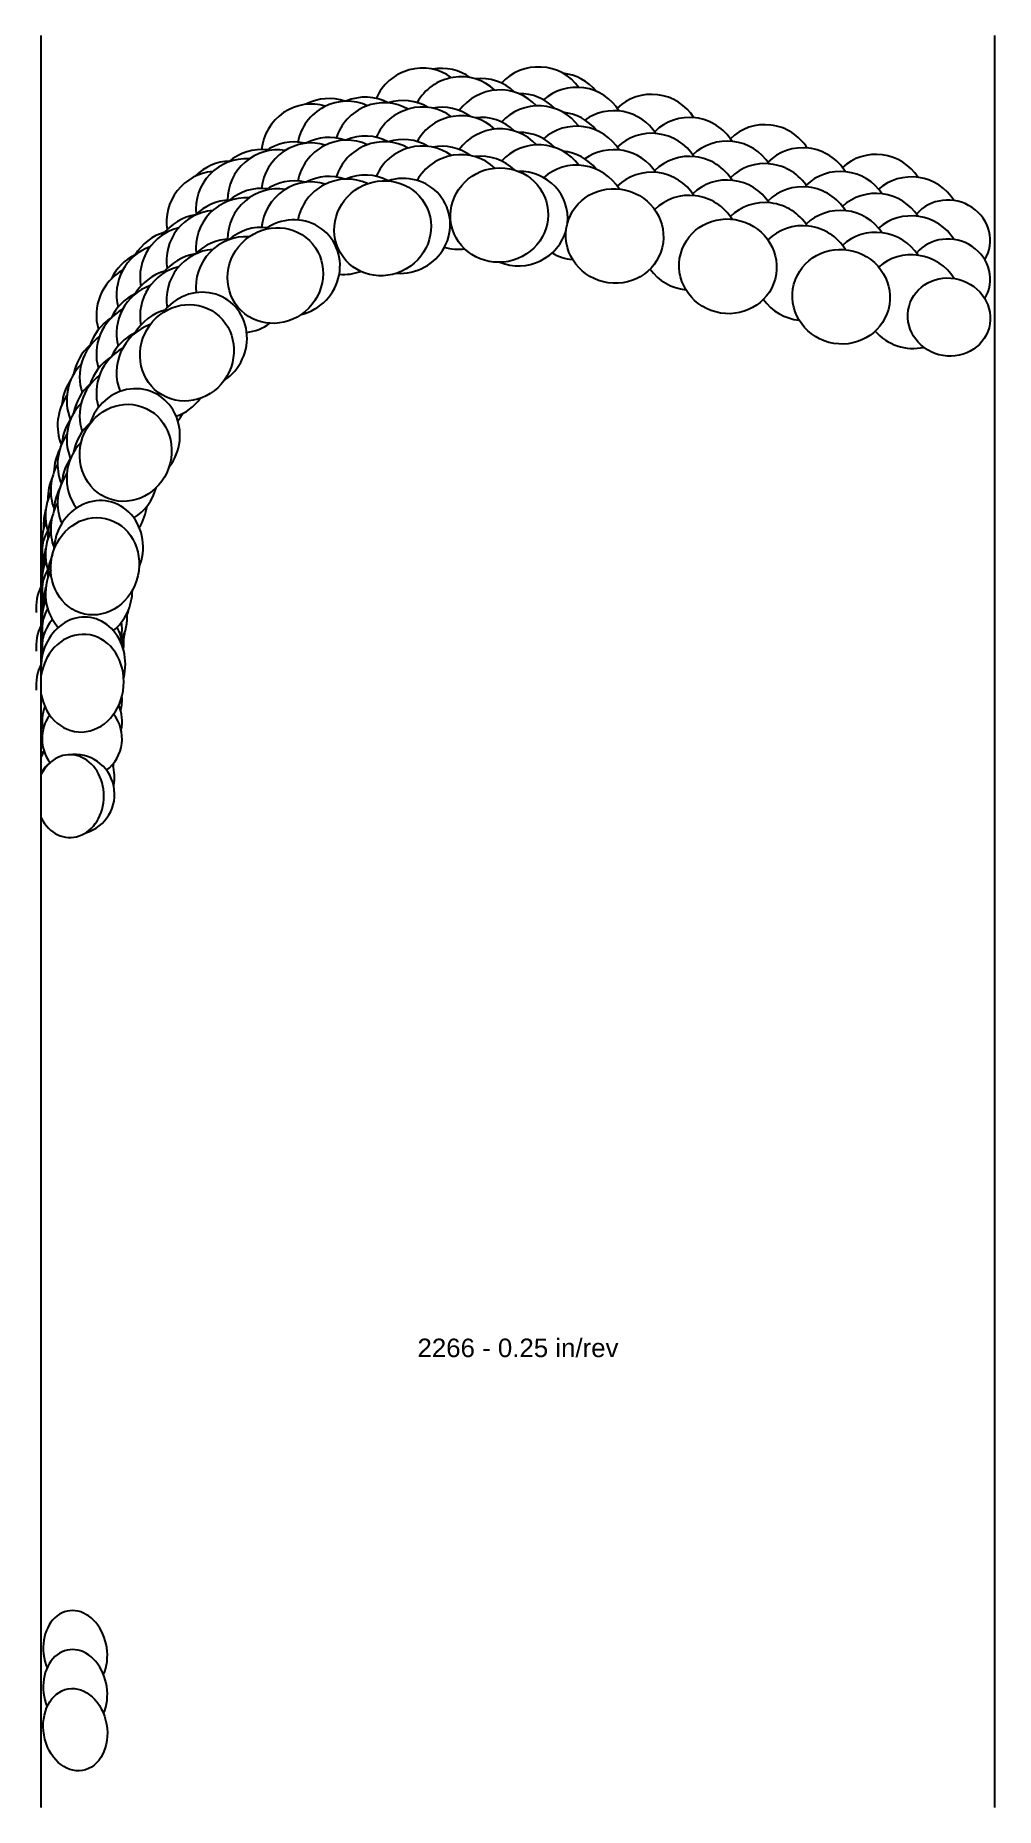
# Model space of a CAD drawing. Header units: inches. Extents: x -6.2 to 0, y -10.3 to 1.1.
import ezdxf
from ezdxf.enums import TextEntityAlignment as Align

# ---------------------------------------------------------------- set-up
doc = ezdxf.new("R2010")
doc.units = ezdxf.units.IN
doc.header["$MEASUREMENT"] = 0
for name, color, linetype, true_color in [('Blade_1', 30, 'Continuous', 0xff7f00), ('Blade_2', 7, 'Continuous', 0xcccc00), ('Blade_3', 7, 'Continuous', 0x00cc00), ('Blade_4', 7, 'Continuous', 0x00cccc), ('Blade_5', 7, 'Continuous', 0x0066cc), ('Blade_6', 190, 'Continuous', 0x7f00ff)]:
    doc.layers.add(name, color=color, linetype=linetype, true_color=true_color)
doc.layers.add('Gage_Line', color=7, linetype='Continuous')
doc.styles.get("Standard").update_dxf_attribs({"font": 'arial.ttf'})

msp = doc.modelspace()

# ---------------------------------------------------------------- linework, layer by layer
at = {"layer": 'Blade_1'}
for centre, major_axis, ratio, start_param, end_param in [((-3.18271, 0.419203), (0.307971, 0.061236), 0.964649285, 6.802101215, 8.622704155), ((-3.931612, 0.334597), (0.271546, 0.157666), 0.961977925, 6.790060456, 8.619679653), ((-2.441807, 0.284803), (0.304988, -0.074686), 0.965910678, 7.078396536, 8.739223993), ((-3.18271, 0.169203), (0.307971, 0.061236), 0.964649285, 6.802101215, 8.622704155), ((-4.621114, 0.030783), (0.218787, 0.22523), 0.953996074, 6.868373871, 8.654197496), ((-3.931612, 0.084597), (0.271546, 0.157666), 0.961977925, 6.790060456, 8.619679653), ((-2.441807, 0.034803), (0.304988, -0.074686), 0.965910678, 7.078396536, 8.739223993), ((-1.714405, 0.089999), (0.303301, -0.081269), 0.965925835, 7.100130821, 8.908243028), ((-1.714405, -0.160001), (0.303301, -0.081269), 0.965925835, 7.100130821, 8.908243028), ((-0.987103, -0.104902), (0.303301, -0.081269), 0.965925835, 7.10995827, 8.90824029), ((-4.621114, -0.219217), (0.218787, 0.22523), 0.953996074, 6.868373871, 8.654197496), ((-0.294301, -0.235702), (0.256936, -0.068846), 0.939692639, 6.00841813, 9.007977643), ((-0.987103, -0.354902), (0.303301, -0.081269), 0.965925835, 7.10995827, 8.90824029), ((-5.188516, -0.464789), (0.158962, 0.27079), 0.945790719, 7.012414136, 8.597455564), ((-0.294301, -0.485702), (0.256936, -0.068846), 0.939692639, 6.00841813, 9.007977643), ((-5.188516, -0.714789), (0.158962, 0.27079), 0.945790719, 7.012414136, 8.597455564), ((-5.582217, -1.107031), (0.104863, 0.295973), 0.932597637, 7.248628247, 8.549536909), ((-5.582217, -1.357031), (0.104863, 0.295973), 0.932597637, 7.248628247, 8.549536909), ((-5.779517, -1.835196), (0.067764, 0.306601), 0.899757896, 7.528634971, 8.486659112), ((-5.779517, -2.085196), (0.067764, 0.306601), 0.899757896, 7.528634971, 8.486659112), ((-5.862118, -2.585898), (0.028824, 0.312674), 0.852423964, 7.666262169, 7.764368161), ((-5.862118, -2.585898), (0.028824, 0.312674), 0.852423964, 8.159046243, 8.22300881), ((-5.862118, -2.835898), (0.028824, 0.312674), 0.852423964, 7.666262169, 7.764368161), ((-5.862118, -3.085898), (0.028824, 0.312674), 0.852423964, 1.875860936, 7.764368161), ((-5.862118, -2.835898), (0.028824, 0.312674), 0.852423964, 4.679526173, 4.956414967), ((-5.862118, -2.835898), (0.028824, 0.312674), 0.852423964, 8.159046243, 8.22300881), ((-5.862018, -3.191788), (0, 0.257), 1, 4.439337636, 4.79867225), ((-5.862018, -3.441788), (0, 0.257), 1, 7.226481316, 8.498650414), ((-5.862018, -3.441788), (0, 0.257), 1, 3.799864273, 5.374021416), ((-5.939818, -3.811005), (0, 0.266), 0.819152094, 2.12585404, 7.298924475), ((-5.910218, -3.799528), (0, 0.257), 1, 3.426493858, 6.425888624), ((-5.910218, -3.799528), (0, 0.257), 1, 0.658271619, 0.989456698), ((-5.910218, -3.549528), (0, 0.257), 1, 4.440376969, 4.52342022), ((-5.905518, -9.303819), (-0.04619, 0.261959), 0.76604451, 3.991315693, 8.122579709), ((-5.905518, -9.553819), (-0.04619, 0.261959), 0.76604451, 3.991315693, 8.122579709)]:
    msp.add_ellipse(centre, major_axis=major_axis, ratio=ratio, start_param=start_param, end_param=end_param, dxfattribs=at)
for centre, major_axis, ratio in [((-3.18271, -0.080797), (0.307971, 0.061236), 0.964649285), ((-3.931612, -0.165403), (0.271546, 0.157666), 0.961977925), ((-2.441807, -0.215197), (0.304988, -0.074686), 0.965910678), ((-1.714405, -0.410001), (0.303301, -0.081269), 0.965925835), ((-4.621114, -0.469217), (0.218787, 0.22523), 0.953996074), ((-0.987103, -0.604902), (0.303301, -0.081269), 0.965925835), ((-0.294301, -0.735702), (0.256936, -0.068846), 0.939692639), ((-5.188516, -0.964789), (0.158962, 0.27079), 0.945790719), ((-5.582217, -1.607031), (0.104863, 0.295973), 0.932597637), ((-5.779517, -2.335196), (0.067764, 0.306601), 0.899757896), ((-5.905518, -9.803819), (-0.04619, 0.261959), 0.76604451)]:
    msp.add_ellipse(centre, major_axis=major_axis, ratio=ratio, dxfattribs=at)
at = {"layer": 'Blade_2'}
for centre, major_axis, ratio, start_param, end_param in [((-3.056909, 0.396264), (0.311846, 0.036713), 0.96497908, 6.9086654, 7.746256031), ((-3.809111, 0.349526), (0.279464, 0.143163), 0.962490068, 6.82138763, 7.684105579), ((-4.513114, 0.080809), (0.224025, 0.22002), 0.959200726, 6.819713036, 7.697675349), ((-3.809111, 0.099526), (0.279464, 0.143163), 0.962490068, 6.82138763, 7.684105579), ((-3.056909, 0.146264), (0.311846, 0.036713), 0.96497908, 6.9086654, 7.746256031), ((-4.513114, -0.169191), (0.224025, 0.22002), 0.959200726, 6.819713036, 7.697675349), ((-3.809111, -0.150474), (0.279464, 0.143163), 0.962490068, 4.149563889, 7.684105579), ((-3.056909, -0.103736), (0.311846, 0.036713), 0.96497908, 6.066431553, 7.746256031), ((-5.104715, -0.385446), (0.170151, 0.263903), 0.946305093, 6.974216005, 7.782391127), ((-4.513114, -0.419191), (0.224025, 0.22002), 0.959200726, 4.151796015, 7.697675349), ((-3.056909, -0.103736), (0.311846, 0.036713), 0.96497908, 4.200088111, 5.910892967), ((-5.104715, -0.635446), (0.170151, 0.263903), 0.946305093, 6.974216005, 7.782391127), ((-5.104715, -0.885446), (0.170151, 0.263903), 0.946305093, 4.273488138, 7.782391127), ((-5.530317, -1.007053), (0.109489, 0.294293), 0.938407609, 7.172118085, 7.918160358), ((-5.530317, -1.257053), (0.109489, 0.294293), 0.938407609, 7.172118085, 7.918160358), ((-5.530317, -1.507053), (0.109489, 0.294293), 0.938407609, 4.383604404, 7.918160358), ((-5.756417, -1.726285), (0.073564, 0.305261), 0.906770306, 7.58938112, 8.082745231), ((-5.756417, -1.976285), (0.073564, 0.305261), 0.906770306, 7.58938112, 8.082745231), ((-5.756417, -2.226285), (0.073564, 0.305261), 0.906770306, 4.541112231, 8.082745231), ((-5.756417, -1.976285), (0.073564, 0.305261), 0.906770306, 4.560145894, 4.587860708), ((-5.855118, -2.474967), (0.035765, 0.311957), 0.860929058, 7.754729303, 7.915933325), ((-5.855118, -2.474967), (0.035765, 0.311957), 0.860929058, 8.074910027, 8.117340103), ((-5.855118, -2.974967), (0.035765, 0.311957), 0.860929058, 4.562798262, 7.915933325), ((-5.855118, -2.724967), (0.035765, 0.311957), 0.860929058, 7.754729303, 7.915933325), ((-5.855118, -2.724967), (0.035765, 0.311957), 0.860929058, 8.074910027, 8.117340103), ((-5.855118, -2.724967), (0.035765, 0.311957), 0.860929058, 4.562798262, 4.714767443), ((-5.855118, -2.974967), (0.035765, 0.311957), 0.860929058, 8.074910027, 8.117340103), ((-5.862018, -3.330399), (0, 0.257), 1, 7.478431897, 8.072425096), ((-5.862018, -3.330399), (0, 0.257), 1, 4.493945972, 5.124532844), ((-5.9102, -3.687689), (0, 0.257), 1, 0.868078739, 0.989584253), ((-5.939818, -3.699166), (0, 0.266), 0.819152094, 0.860065926, 1.015739168), ((-5.9102, -3.687689), (0, 0.257), 1, 4.492888136, 5.028128417)]:
    msp.add_ellipse(centre, major_axis=major_axis, ratio=ratio, start_param=start_param, end_param=end_param, dxfattribs=at)
at = {"layer": 'Blade_3'}
for centre, major_axis, ratio, start_param, end_param in [((-3.43481, 0.502984), (0.29905, 0.095735), 0.96387861, 6.762173222, 8.631065995), ((-2.684008, 0.43596), (0.311527, -0.039335), 0.965697439, 6.934128856, 8.727803952), ((-4.171313, 0.34393), (0.253945, 0.184684), 0.960900586, 6.767197693, 8.634388069), ((-3.43481, 0.252984), (0.29905, 0.095735), 0.96387861, 6.762173222, 8.631065995), ((-2.684008, 0.18596), (0.311527, -0.039335), 0.965697439, 6.934128856, 8.727803952), ((-1.956906, 0.241705), (0.303301, -0.081269), 0.965925835, 7.07241967, 8.920669561), ((-4.171313, 0.09393), (0.253945, 0.184684), 0.960900586, 6.767197693, 8.634388069), ((-1.229504, 0.046804), (0.303301, -0.081269), 0.965925835, 7.072379147, 8.921234617), ((-4.826615, -0.028189), (0.197353, 0.244229), 0.952855225, 6.864668666, 8.667873941), ((-3.43481, 0.002984), (0.29905, 0.095735), 0.96387861, 6.762173222, 8.631065995), ((-2.684008, -0.06404), (0.311527, -0.039335), 0.965697439, 6.934128856, 8.727803952), ((-1.956906, -0.008295), (0.303301, -0.081269), 0.965925835, 7.07241967, 8.920669561), ((-4.171313, -0.15607), (0.253945, 0.184684), 0.960900586, 6.767197693, 8.634388069), ((-0.530202, -0.136597), (0.303301, -0.081269), 0.953716966, 7.076080796, 8.866378511), ((-4.826615, -0.278189), (0.197353, 0.244229), 0.952855225, 6.864668666, 8.667873941), ((-1.956906, -0.258295), (0.303301, -0.081269), 0.965925835, 7.07241967, 8.920669561), ((-1.229504, -0.203196), (0.303301, -0.081269), 0.965925835, 7.072379147, 8.921234617), ((-0.530202, -0.386597), (0.303301, -0.081269), 0.953716966, 7.076080796, 8.866378511), ((-4.826615, -0.528189), (0.197353, 0.244229), 0.952855225, 6.864668666, 8.675807548), ((-1.229504, -0.453196), (0.303301, -0.081269), 0.965925835, 7.072379147, 8.921234617), ((-5.341116, -0.578408), (0.136438, 0.282809), 0.944826859, 7.036484029, 8.587224283), ((-3.43481, 0.002984), (0.29905, 0.095735), 0.96387861, 4.087534512, 4.511454183), ((-2.684008, -0.06404), (0.311527, -0.039335), 0.965697439, 4.301414386, 4.746489414), ((-0.530202, -0.636597), (0.303301, -0.081269), 0.953716966, 7.076080796, 8.866378511), ((-4.171313, -0.15607), (0.253945, 0.184684), 0.960900586, 3.976649286, 4.428229627), ((-1.956906, -0.258295), (0.303301, -0.081269), 0.965925835, 4.002554739, 4.879807681), ((-5.341116, -0.828408), (0.136438, 0.282809), 0.944826859, 7.036484029, 8.587224283), ((-1.229504, -0.453196), (0.303301, -0.081269), 0.965925835, 4.002991428, 4.879466539), ((-5.341116, -1.078408), (0.136438, 0.282809), 0.944826859, 7.036484029, 8.729407148), ((-4.826615, -0.528189), (0.197353, 0.244229), 0.952855225, 3.917281221, 4.436925962), ((-0.530202, -0.636597), (0.303301, -0.081269), 0.953716966, 4.098250881, 5.203160461), ((-5.668117, -1.257124), (0.089284, 0.301039), 0.926274874, 7.338337515, 8.566776144), ((-5.668117, -1.507124), (0.089284, 0.301039), 0.926274874, 7.338337515, 8.566776144), ((-5.341116, -1.078408), (0.136438, 0.282809), 0.944826859, 3.897227421, 4.526200621), ((-5.668117, -1.757124), (0.089284, 0.301039), 0.926274874, 7.338337515, 8.835343941), ((-5.817818, -1.997345), (0.055535, 0.30905), 0.884975456, 7.559247655, 8.404487628), ((-5.668117, -1.757124), (0.089284, 0.301039), 0.926274874, 3.946453527, 4.73978136), ((-5.817818, -2.247345), (0.055535, 0.30905), 0.884975456, 7.559247655, 8.404487628), ((-5.862018, -2.350181), (0, 0.257), 1, 7.528629051, 7.989318401), ((-5.817818, -2.497345), (0.055535, 0.30905), 0.884975456, 7.559247655, 8.841302519), ((-5.817818, -2.497345), (0.055535, 0.30905), 0.884975456, 3.937960207, 4.89624797), ((-5.862018, -2.600181), (0, 0.257), 1, 7.528629051, 7.989318401), ((-5.862018, -2.850181), (0, 0.257), 1, 7.118220817, 8.033669672), ((-5.862018, -2.850181), (0, 0.257), 1, 4.734673327, 5.21419898), ((-5.939818, -3.216398), (0, 0.266), 0.819152094, 8.409039347, 8.488741314)]:
    msp.add_ellipse(centre, major_axis=major_axis, ratio=ratio, start_param=start_param, end_param=end_param, dxfattribs=at)
at = {"layer": 'Blade_4'}
for centre, major_axis, ratio, start_param, end_param in [((-3.30881, 0.492832), (0.30396, 0.078768), 0.964282153, 6.811298276, 7.708070031), ((-4.052512, 0.370554), (0.26625, 0.166455), 0.961950472, 6.783477122, 7.694702267), ((-3.30881, 0.242832), (0.30396, 0.078768), 0.964282153, 6.811298276, 7.708070031), ((-4.725714, 0.03244), (0.208213, 0.235039), 0.95342318, 6.854655942, 7.720733057), ((-4.052512, 0.120554), (0.26625, 0.166455), 0.961950472, 6.783477122, 7.694702267), ((-3.30881, -0.007168), (0.30396, 0.078768), 0.964282153, 6.811298276, 7.708070031), ((-4.052512, -0.129446), (0.26625, 0.166455), 0.961950472, 6.783477122, 7.694702267), ((-4.725714, -0.21756), (0.208213, 0.235039), 0.95342318, 6.854655942, 7.720733057), ((-5.267316, -0.491155), (0.147694, 0.277097), 0.945296374, 7.005854084, 7.809548175), ((-4.725714, -0.46756), (0.208213, 0.235039), 0.95342318, 6.854655942, 7.720733057), ((-5.267316, -0.741155), (0.147694, 0.277097), 0.945296374, 7.005854084, 7.809548175), ((-5.267316, -0.991155), (0.147694, 0.277097), 0.945296374, 7.005854084, 7.809548175), ((-5.628117, -1.152432), (0.09399, 0.299603), 0.932288591, 7.27393733, 7.983924218), ((-5.628117, -1.402432), (0.09399, 0.299603), 0.932288591, 7.27393733, 7.983924218), ((-5.628117, -1.652432), (0.09399, 0.299603), 0.932288591, 7.27393733, 7.983924218), ((-5.800017, -1.887528), (0.061783, 0.307862), 0.892492233, 7.612252545, 8.09601824), ((-5.800017, -2.137528), (0.061783, 0.307862), 0.892492233, 7.612252545, 8.09601824), ((-5.862018, -2.238542), (0, 0.257), 1, 7.318354489, 8.072923345), ((-5.800017, -2.387528), (0.061783, 0.307862), 0.892492233, 7.612252545, 8.09601824), ((-5.862018, -2.488542), (0, 0.257), 1, 7.318354489, 8.072923345), ((-5.939818, -2.602959), (0, 0.266), 0.819152094, 1.019140366, 1.677961873), ((-5.9102, -2.591482), (0, 0.257), 1, 0.984171307, 0.989584253), ((-5.800017, -2.387528), (0.061783, 0.307862), 0.892492233, 4.550369418, 4.572217444), ((-5.862018, -2.738542), (0, 0.257), 1, 7.318354489, 8.072923345), ((-5.939818, -2.852959), (0, 0.266), 0.819152094, 1.019140366, 1.677961873), ((-5.9102, -2.841482), (0, 0.257), 1, 0.984171307, 0.989584253), ((-5.862018, -2.738542), (0, 0.257), 1, 4.493447723, 4.884429488), ((-5.9102, -3.091482), (0, 0.257), 1, 0.984171307, 0.989584253), ((-5.939818, -3.102959), (0, 0.266), 0.819152094, 1.019140366, 1.677961873)]:
    msp.add_ellipse(centre, major_axis=major_axis, ratio=ratio, start_param=start_param, end_param=end_param, dxfattribs=at)
at = {"layer": 'Blade_5'}
for centre, major_axis, ratio, start_param, end_param in [((-3.685311, 0.558119), (0.286738, 0.127974), 0.962978552, 6.771870253, 8.620094633), ((-2.931609, 0.566897), (0.313783, 0.011681), 0.965265946, 6.848693503, 8.668852376), ((-2.199307, 0.390038), (0.303301, -0.081269), 0.965925835, 7.086018994, 8.910765196), ((-4.401913, 0.325194), (0.234367, 0.20897), 0.959773847, 6.802562833, 8.627638268), ((-3.685311, 0.308119), (0.286738, 0.127974), 0.962978552, 6.771870253, 8.620094633), ((-2.931609, 0.316897), (0.313783, 0.011681), 0.965265946, 6.848693503, 8.668852376), ((-1.472004, 0.195137), (0.303301, -0.081269), 0.965925835, 7.086056555, 8.914796467), ((-4.401913, 0.075194), (0.234367, 0.20897), 0.959773847, 6.802562833, 8.627638268), ((-3.685311, 0.058119), (0.286738, 0.127974), 0.962978552, 6.771870253, 8.620094633), ((-2.931609, 0.066897), (0.313783, 0.011681), 0.965265946, 6.848693503, 8.668852376), ((-2.199307, 0.140038), (0.303301, -0.081269), 0.965925835, 7.086018994, 8.910765196), ((-1.472004, -0.054863), (0.303301, -0.081269), 0.965925835, 7.086056555, 8.914796467), ((-0.759102, 0.004137), (0.303301, -0.081269), 0.965925835, 7.095409816, 8.883714274), ((-5.016415, -0.110645), (0.175121, 0.260631), 0.951749683, 6.919917832, 8.634054994), ((-4.401913, -0.174806), (0.234367, 0.20897), 0.959773847, 6.802562833, 8.627638268), ((-2.199307, -0.109962), (0.303301, -0.081269), 0.965925835, 7.086018994, 8.910765196), ((-1.472004, -0.304863), (0.303301, -0.081269), 0.965925835, 7.086056555, 8.914796467), ((-0.759102, -0.245863), (0.303301, -0.081269), 0.965925835, 7.095409816, 8.883714274), ((-5.016415, -0.360645), (0.175121, 0.260631), 0.951749683, 6.919917832, 8.634054994), ((-0.759102, -0.495863), (0.303301, -0.081269), 0.965925835, 7.095409816, 8.883714274), ((-5.016415, -0.610645), (0.175121, 0.260631), 0.951749683, 6.919917832, 8.634054994), ((-5.472817, -0.709921), (0.120597, 0.289918), 0.938787868, 7.145658134, 8.573007044), ((-5.472817, -0.959921), (0.120597, 0.289918), 0.938787868, 7.145658134, 8.573007044), ((-5.472817, -1.209921), (0.120597, 0.289918), 0.938787868, 7.145658134, 8.573007044), ((-5.730617, -1.418015), (0.07904, 0.303889), 0.913524557, 7.47576083, 8.543508759), ((-5.472817, -1.209921), (0.120597, 0.289918), 0.938787868, 4.420846977, 4.600673457), ((-5.730617, -1.668015), (0.07904, 0.303889), 0.913524557, 7.47576083, 8.543508759), ((-5.730617, -1.918015), (0.07904, 0.303889), 0.913524557, 7.47576083, 8.56391735), ((-5.845318, -2.164379), (0.042508, 0.311109), 0.869191689, 7.587702836, 8.118587541), ((-5.730617, -1.918015), (0.07904, 0.303889), 0.913524557, 4.37542944, 4.845957056), ((-5.845318, -2.414379), (0.042508, 0.311109), 0.869191689, 7.587702836, 8.118587541), ((-5.845318, -2.664379), (0.042508, 0.311109), 0.869191689, 7.587702836, 8.118587541), ((-5.845318, -2.664379), (0.042508, 0.311109), 0.869191689, 4.345744997, 4.928366739), ((-5.939818, -3.387366), (0, 0.266), 0.819152094, 2.12585404, 2.173869192)]:
    msp.add_ellipse(centre, major_axis=major_axis, ratio=ratio, start_param=start_param, end_param=end_param, dxfattribs=at)
at = {"layer": 'Blade_6'}
for centre, major_axis, ratio, start_param, end_param in [((-3.560411, 0.557082), (0.293276, 0.112183), 0.963442963, 6.836200895, 7.664668746), ((-2.807208, 0.527906), (0.313699, -0.01374), 0.965507172, 6.986742346, 7.789180786), ((-4.287913, 0.360645), (0.24437, 0.197179), 0.960341459, 6.815504617, 7.650876337), ((-3.560411, 0.307082), (0.293276, 0.112183), 0.963442963, 6.836200895, 7.664668746), ((-2.807208, 0.277906), (0.313699, -0.01374), 0.965507172, 6.986742346, 7.789180786), ((-4.287913, 0.110645), (0.24437, 0.197179), 0.960341459, 6.815504617, 7.650876337), ((-3.560411, 0.057082), (0.293276, 0.112183), 0.963442963, 6.836200895, 7.664668746), ((-4.923615, -0.043682), (0.186331, 0.252739), 0.952294954, 6.912734801, 7.709118859), ((-2.807208, 0.027906), (0.313699, -0.01374), 0.965507172, 6.986742346, 7.789180786), ((-4.287913, -0.139355), (0.24437, 0.197179), 0.960341459, 6.815504617, 7.650876337), ((-4.923615, -0.293682), (0.186331, 0.252739), 0.952294954, 6.912734801, 7.709118859), ((-5.409716, -0.619128), (0.131688, 0.285051), 0.939201588, 7.121745526, 7.841903089), ((-4.923615, -0.543682), (0.186331, 0.252739), 0.952294954, 6.912734801, 7.709118859), ((-5.409716, -0.869128), (0.131688, 0.285051), 0.939201588, 7.121745526, 7.841903089), ((-5.409716, -1.119128), (0.131688, 0.285051), 0.939201588, 7.121745526, 7.841903089), ((-5.702017, -1.313583), (0.084283, 0.302477), 0.920021265, 7.486973478, 8.050968341), ((-5.702017, -1.563583), (0.084283, 0.302477), 0.920021265, 7.486973478, 8.050968341), ((-5.702017, -1.813583), (0.084283, 0.302477), 0.920021265, 7.486973478, 8.050968341), ((-5.832918, -2.057427), (0.049136, 0.310132), 0.877206973, 7.700020328, 8.098663474), ((-5.832918, -2.307427), (0.049136, 0.310132), 0.877206973, 7.700020328, 8.098663474), ((-5.832918, -2.557427), (0.049136, 0.310132), 0.877206973, 7.700020328, 8.098663474), ((-5.832918, -2.557427), (0.049136, 0.310132), 0.877206973, 4.558461744, 4.67294864), ((-5.862018, -2.911381), (0, 0.257), 1, 7.734632575, 7.865320058)]:
    msp.add_ellipse(centre, major_axis=major_axis, ratio=ratio, start_param=start_param, end_param=end_param, dxfattribs=at)
at = {"layer": 'Gage_Line'}
for p, q in [((-6.125, -10.303819), (-6.125, 1.072253)), ((0, -10.303819), (0, 1.072253))]:
    msp.add_line(p, q, dxfattribs=at)

# ---------------------------------------------------------------- texts
msp.add_text('2266 - 0.25 in/rev', height=0.11875).set_placement((-3.0625, -7.352864), align=Align.MIDDLE_CENTER)

doc.saveas('drawing.dxf')
